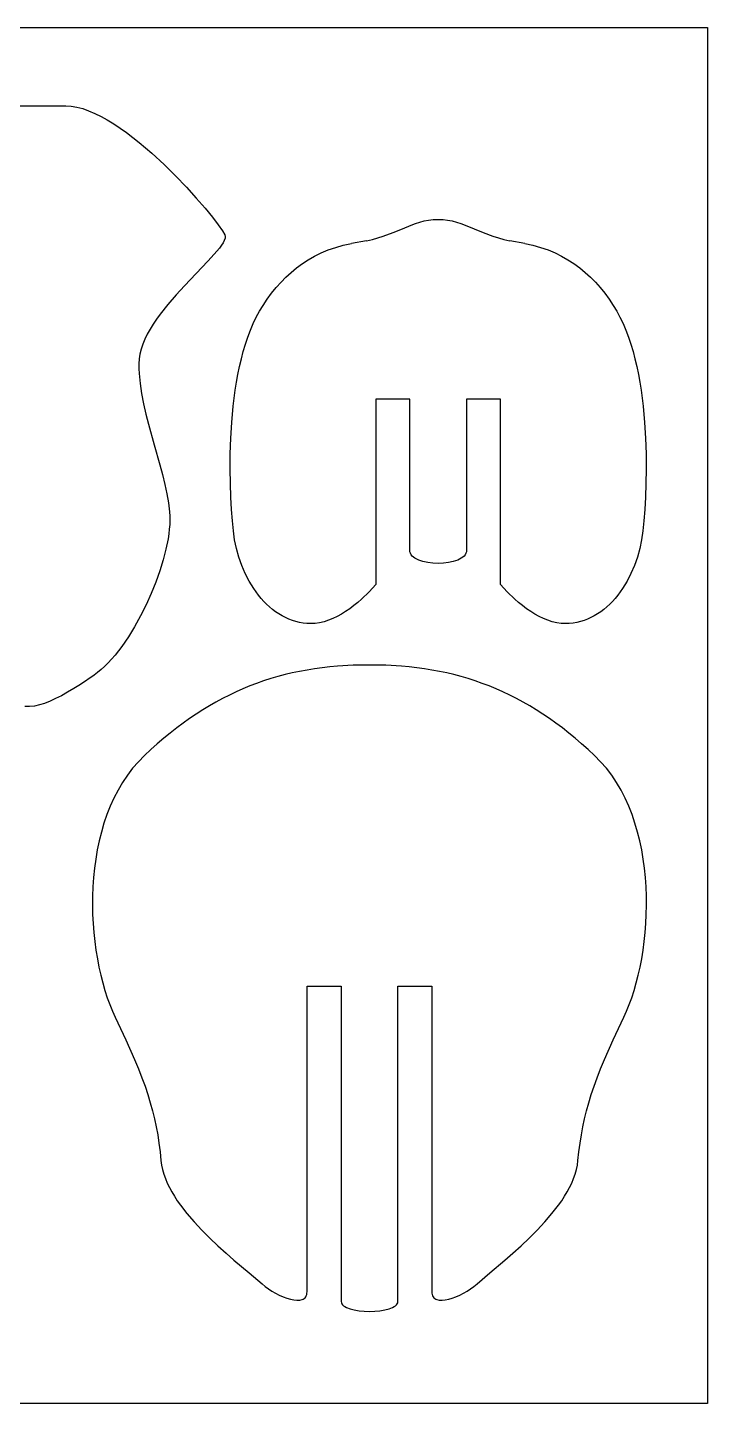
# Model space of a CAD drawing. Extents: x -1907 to 1907, y -3764 to 3764.
# Drawn here: x 1187 to 1907, y 2307 to 3764 of the extents above; entities that cross this region are included whole.
import ezdxf

# ---------------------------------------------------------------- set-up
doc = ezdxf.new("R2010")
doc.units = 0
doc.header["$MEASUREMENT"] = 0
doc.layers.get('0').update_dxf_attribs({"linetype": 'CONTINUOUS'})

msp = doc.modelspace()

# ---------------------------------------------------------------- linework, layer by layer
for p, q in [((-1907, 3764.3), (1907, 3764.3)), ((1907, 3764.3), (1907, 2306.6)), ((879, 3681.3), (1227.4, 3681.3)), ((1227.4, 3681.3), (1233.2, 3680.9)), ((1233.2, 3680.9), (1239.1, 3679.9)), ((1239.1, 3679.9), (1245.3, 3678.3)), ((1245.3, 3678.3), (1251.6, 3676.1)), ((1251.6, 3676.1), (1258.1, 3673.3)), ((1258.1, 3673.3), (1264.7, 3670.1)), ((1264.7, 3670.1), (1271.3, 3666.4)), ((1271.3, 3666.4), (1278.1, 3662.2)), ((1278.1, 3662.2), (1284.8, 3657.7)), ((1284.8, 3657.7), (1291.6, 3652.9)), ((1291.6, 3652.9), (1298.4, 3647.8)), ((1298.4, 3647.8), (1305.2, 3642.4)), ((1305.2, 3642.4), (1311.9, 3636.8)), ((1311.9, 3636.8), (1318.5, 3631)), ((1318.5, 3631), (1331.4, 3619.1)), ((1331.4, 3619.1), (1343.7, 3607)), ((1343.7, 3607), (1355.2, 3595.1)), ((1355.2, 3595.1), (1365.6, 3583.6)), ((1365.6, 3583.6), (1374.9, 3572.9)), ((1374.9, 3572.9), (1382.7, 3563.3)), ((1382.7, 3563.3), (1388.9, 3555.2)), ((1597.6, 3556.6), (1602.2, 3558)), ((1602.2, 3558), (1606.8, 3559.3)), ((1606.8, 3559.3), (1611.6, 3560.2)), ((1611.6, 3560.2), (1616.6, 3560.8)), ((1616.6, 3560.8), (1621.7, 3561)), ((1621.7, 3561), (1626.9, 3560.8)), ((1626.9, 3560.8), (1631.8, 3560.2)), ((1631.8, 3560.2), (1636.6, 3559.3)), ((1636.6, 3559.3), (1641.3, 3558)), ((1641.3, 3558), (1645.9, 3556.6)), ((1388.9, 3555.2), (1393.4, 3548.9)), ((1393.4, 3548.9), (1395.8, 3544.6)), ((1395.8, 3544.6), (1396.2, 3542.9)), ((1396.2, 3542.9), (1396, 3541)), ((1558, 3541.3), (1563.6, 3543.1)), ((1563.6, 3543.1), (1574.1, 3547)), ((1574.1, 3547), (1583.8, 3551.1)), ((1583.8, 3551.1), (1593, 3554.9)), ((1593, 3554.9), (1597.6, 3556.6)), ((1645.9, 3556.6), (1650.5, 3554.9)), ((1650.5, 3554.9), (1659.7, 3551.1)), ((1659.7, 3551.1), (1669.4, 3547)), ((1669.4, 3547), (1679.8, 3543.1)), ((1679.8, 3543.1), (1685.5, 3541.3)), ((1390.1, 3530.6), (1384.6, 3524)), ((1392.2, 3533.6), (1390.1, 3530.6)), ((1394, 3536.3), (1392.2, 3533.6)), ((1395.2, 3538.8), (1394, 3536.3)), ((1396, 3541), (1395.2, 3538.8)), ((1498, 3525.5), (1505.4, 3528.6)), ((1505.4, 3528.6), (1513.2, 3531.3)), ((1513.2, 3531.3), (1521.3, 3533.6)), ((1521.3, 3533.6), (1530, 3535.5)), ((1545.7, 3538.2), (1530, 3535.5)), ((1545.7, 3538.2), (1552.1, 3539.7)), ((1552.1, 3539.7), (1558, 3541.3)), ((1685.5, 3541.3), (1691.4, 3539.7)), ((1691.4, 3539.7), (1697.7, 3538.2)), ((1713.5, 3535.5), (1697.7, 3538.2)), ((1713.5, 3535.5), (1722.1, 3533.6)), ((1722.1, 3533.6), (1730.3, 3531.3)), ((1730.3, 3531.3), (1738.1, 3528.6)), ((1738.1, 3528.6), (1745.5, 3525.5)), ((1353, 3490.6), (1377.9, 3516.7)), ((1384.6, 3524), (1377.9, 3516.7)), ((1471.8, 3509.7), (1477.9, 3514.2)), ((1477.9, 3514.2), (1484.2, 3518.3)), ((1484.2, 3518.3), (1490.9, 3522.1)), ((1490.9, 3522.1), (1498, 3525.5)), ((1745.5, 3525.5), (1752.5, 3522.1)), ((1752.5, 3522.1), (1759.2, 3518.3)), ((1759.2, 3518.3), (1765.6, 3514.2)), ((1765.6, 3514.2), (1771.7, 3509.7)), ((1455.3, 3494.5), (1460.5, 3499.9)), ((1460.5, 3499.9), (1466, 3504.9)), ((1466, 3504.9), (1471.8, 3509.7)), ((1771.7, 3509.7), (1777.4, 3504.9)), ((1777.4, 3504.9), (1783, 3499.9)), ((1783, 3499.9), (1788.2, 3494.5)), ((1353, 3490.6), (1344.1, 3481)), ((1445.4, 3482.8), (1450.2, 3488.7)), ((1450.2, 3488.7), (1455.3, 3494.5)), ((1788.2, 3494.5), (1793.2, 3488.7)), ((1793.2, 3488.7), (1798.1, 3482.8)), ((1335.4, 3470.9), (1327.3, 3460.6)), ((1344.1, 3481), (1335.4, 3470.9)), ((1432.6, 3463.8), (1436.4, 3469.9)), ((1436.4, 3469.9), (1440.8, 3476.5)), ((1440.8, 3476.5), (1445.4, 3482.8)), ((1798.1, 3482.8), (1802.7, 3476.5)), ((1802.7, 3476.5), (1807.1, 3469.9)), ((1807.1, 3469.9), (1810.9, 3463.8)), ((1323.5, 3455.4), (1319.9, 3450.1)), ((1327.3, 3460.6), (1323.5, 3455.4)), ((1425.9, 3450.6), (1429.1, 3457.4)), ((1429.1, 3457.4), (1432.6, 3463.8)), ((1810.9, 3463.8), (1814.3, 3457.4)), ((1814.3, 3457.4), (1817.6, 3450.6)), ((1316.7, 3444.8), (1313.7, 3439.5)), ((1319.9, 3450.1), (1316.7, 3444.8)), ((1420.2, 3436.3), (1422.9, 3443.6)), ((1422.9, 3443.6), (1425.9, 3450.6)), ((1817.6, 3450.6), (1820.5, 3443.6)), ((1820.5, 3443.6), (1823.3, 3436.3)), ((1308.9, 3428.9), (1307.1, 3423.6)), ((1311.1, 3434.2), (1308.9, 3428.9)), ((1313.7, 3439.5), (1311.1, 3434.2)), ((1415.4, 3421.1), (1417.7, 3428.8)), ((1417.7, 3428.8), (1420.2, 3436.3)), ((1823.3, 3436.3), (1825.8, 3428.8)), ((1825.8, 3428.8), (1828.1, 3421.1)), ((1305, 3413.1), (1304.7, 3408)), ((1305.8, 3418.3), (1305, 3413.1)), ((1307.1, 3423.6), (1305.8, 3418.3)), ((1411.4, 3405.1), (1413.3, 3413.1)), ((1413.3, 3413.1), (1415.4, 3421.1)), ((1828.1, 3421.1), (1830.2, 3413.1)), ((1830.2, 3413.1), (1832.1, 3405.1)), ((1304.7, 3408), (1304.8, 3402.8)), ((1304.8, 3402.8), (1305, 3397.6)), ((1305, 3397.6), (1306.1, 3387.1)), ((1408.2, 3388.5), (1409.7, 3396.8)), ((1409.7, 3396.8), (1411.4, 3405.1)), ((1832.1, 3405.1), (1833.8, 3396.8)), ((1833.8, 3396.8), (1835.3, 3388.5)), ((1306.1, 3387.1), (1307.7, 3376.4)), ((1406.8, 3380.1), (1408.2, 3388.5)), ((1835.3, 3388.5), (1836.6, 3380.1)), ((1307.7, 3376.4), (1309.8, 3365.6)), ((1404.7, 3363.1), (1406.8, 3380.1)), ((1555.6, 3370.7), (1555.6, 3174.2)), ((1591.7, 3370.7), (1555.6, 3370.7)), ((1591.7, 3210.6), (1591.7, 3370.7)), ((1651.8, 3370.7), (1651.8, 3210.6)), ((1687.8, 3370.7), (1651.8, 3370.7)), ((1687.8, 3174.2), (1687.8, 3370.7)), ((1836.6, 3380.1), (1838.8, 3363.1)), ((1309.8, 3365.6), (1312.3, 3354.8)), ((1312.3, 3354.8), (1315.1, 3343.9)), ((1403.1, 3346), (1404.7, 3363.1)), ((1838.8, 3363.1), (1840.4, 3346)), ((1315.1, 3343.9), (1321.1, 3322.3)), ((1402.1, 3329.1), (1403.1, 3346)), ((1840.4, 3346), (1841.4, 3329.1)), ((1401.6, 3312.5), (1402.1, 3329.1)), ((1841.4, 3329.1), (1841.9, 3312.5)), ((1321.1, 3322.3), (1327.1, 3301)), ((1401.5, 3296.5), (1401.6, 3312.5)), ((1841.9, 3312.5), (1842, 3296.5)), ((1327.1, 3301), (1329.9, 3290.6)), ((1401.7, 3281.1), (1401.5, 3296.5)), ((1842, 3296.5), (1841.8, 3281.1)), ((1329.9, 3290.6), (1332.4, 3280.3)), ((1332.4, 3280.3), (1334.4, 3270.3)), ((1402.2, 3266.8), (1401.7, 3281.1)), ((1841.8, 3281.1), (1841.2, 3266.8)), ((1334.4, 3270.3), (1336.1, 3260.6)), ((1403, 3253.5), (1402.2, 3266.8)), ((1841.2, 3266.8), (1840.5, 3253.5)), ((1336.1, 3260.6), (1337.1, 3251.2)), ((1337.1, 3251.2), (1337.4, 3246.6)), ((1403.9, 3241.6), (1403, 3253.5)), ((1840.5, 3253.5), (1839.6, 3241.6)), ((1337.4, 3237.6), (1337, 3232.8)), ((1337.4, 3246.6), (1337.5, 3242.1)), ((1337.5, 3242.1), (1337.4, 3237.6)), ((1404.9, 3231.2), (1403.9, 3241.6)), ((1839.6, 3241.6), (1838.6, 3231.2)), ((1335.7, 3222.6), (1333.5, 3211.8)), ((1336.5, 3227.8), (1335.7, 3222.6)), ((1337, 3232.8), (1336.5, 3227.8)), ((1406.2, 3221.7), (1404.9, 3231.2)), ((1408.2, 3212.3), (1406.2, 3221.7)), ((1837.2, 3221.7), (1835.3, 3212.3)), ((1838.6, 3231.2), (1837.2, 3221.7)), ((1333.5, 3211.8), (1330.6, 3200.4)), ((1410.7, 3203.2), (1408.2, 3212.3)), ((1591.9, 3208.9), (1591.7, 3210.6)), ((1592.4, 3207.3), (1591.9, 3208.9)), ((1593.2, 3205.8), (1592.4, 3207.3)), ((1651.1, 3207.3), (1650.3, 3205.8)), ((1651.6, 3208.9), (1651.1, 3207.3)), ((1651.8, 3210.6), (1651.6, 3208.9)), ((1835.3, 3212.3), (1832.7, 3203.2)), ((1330.6, 3200.4), (1327, 3188.6)), ((1413.9, 3194.3), (1410.7, 3203.2)), ((1417.5, 3185.8), (1413.9, 3194.3)), ((1594.3, 3204.4), (1593.2, 3205.8)), ((1595.6, 3203.2), (1594.3, 3204.4)), ((1597.2, 3202), (1595.6, 3203.2)), ((1599.1, 3200.9), (1597.2, 3202)), ((1601.1, 3200), (1599.1, 3200.9)), ((1605.6, 3198.5), (1601.1, 3200)), ((1610.7, 3197.4), (1605.6, 3198.5)), ((1616.1, 3196.7), (1610.7, 3197.4)), ((1621.7, 3196.5), (1616.1, 3196.7)), ((1627.3, 3196.7), (1621.7, 3196.5)), ((1632.8, 3197.4), (1627.3, 3196.7)), ((1637.8, 3198.5), (1632.8, 3197.4)), ((1642.4, 3200), (1637.8, 3198.5)), ((1644.4, 3200.9), (1642.4, 3200)), ((1646.2, 3202), (1644.4, 3200.9)), ((1647.8, 3203.2), (1646.2, 3202)), ((1649.2, 3204.4), (1647.8, 3203.2)), ((1650.3, 3205.8), (1649.2, 3204.4)), ((1829.6, 3194.3), (1825.9, 3185.8)), ((1832.7, 3203.2), (1829.6, 3194.3)), ((1327, 3188.6), (1322.7, 3176.6)), ((1421.7, 3177.6), (1417.5, 3185.8)), ((1426.4, 3170), (1421.7, 3177.6)), ((1821.8, 3177.6), (1817.1, 3170)), ((1825.9, 3185.8), (1821.8, 3177.6)), ((1317.8, 3164.6), (1312.4, 3152.6)), ((1322.7, 3176.6), (1317.8, 3164.6)), ((1431.5, 3162.9), (1426.4, 3170)), ((1548.5, 3166.4), (1540.7, 3158.8)), ((1555.6, 3174.2), (1548.5, 3166.4)), ((1695, 3166.4), (1687.8, 3174.2)), ((1702.8, 3158.8), (1695, 3166.4)), ((1817.1, 3170), (1811.9, 3162.9)), ((1312.4, 3152.6), (1306.6, 3140.9)), ((1434.3, 3159.5), (1431.5, 3162.9)), ((1437.1, 3156.3), (1434.3, 3159.5)), ((1440.1, 3153.3), (1437.1, 3156.3)), ((1443.2, 3150.5), (1440.1, 3153.3)), ((1446.3, 3147.8), (1443.2, 3150.5)), ((1528.1, 3148.6), (1523.7, 3145.6)), ((1532.4, 3151.8), (1528.1, 3148.6)), ((1536.6, 3155.3), (1532.4, 3151.8)), ((1540.7, 3158.8), (1536.6, 3155.3)), ((1706.9, 3155.3), (1702.8, 3158.8)), ((1711.1, 3151.8), (1706.9, 3155.3)), ((1715.4, 3148.6), (1711.1, 3151.8)), ((1719.8, 3145.6), (1715.4, 3148.6)), ((1800.3, 3150.5), (1797.1, 3147.8)), ((1803.4, 3153.3), (1800.3, 3150.5)), ((1806.3, 3156.3), (1803.4, 3153.3)), ((1809.2, 3159.5), (1806.3, 3156.3)), ((1811.9, 3162.9), (1809.2, 3159.5)), ((1306.6, 3140.9), (1300.3, 3129.5)), ((1449.6, 3145.4), (1446.3, 3147.8)), ((1453, 3143.1), (1449.6, 3145.4)), ((1456.4, 3141), (1453, 3143.1)), ((1459.9, 3139.1), (1456.4, 3141)), ((1463.6, 3137.5), (1459.9, 3139.1)), ((1467.3, 3136.1), (1463.6, 3137.5)), ((1471, 3134.9), (1467.3, 3136.1)), ((1474.9, 3134), (1471, 3134.9)), ((1478.8, 3133.4), (1474.9, 3134)), ((1500.9, 3134.8), (1496.2, 3133.7)), ((1505.5, 3136.3), (1500.9, 3134.8)), ((1510.1, 3138.2), (1505.5, 3136.3)), ((1514.7, 3140.4), (1510.1, 3138.2)), ((1519.2, 3142.8), (1514.7, 3140.4)), ((1523.7, 3145.6), (1519.2, 3142.8)), ((1724.2, 3142.8), (1719.8, 3145.6)), ((1728.8, 3140.4), (1724.2, 3142.8)), ((1733.3, 3138.2), (1728.8, 3140.4)), ((1738, 3136.3), (1733.3, 3138.2)), ((1742.6, 3134.8), (1738, 3136.3)), ((1747.3, 3133.7), (1742.6, 3134.8)), ((1768.6, 3134), (1764.6, 3133.4)), ((1772.4, 3134.9), (1768.6, 3134)), ((1776.2, 3136.1), (1772.4, 3134.9)), ((1779.9, 3137.5), (1776.2, 3136.1)), ((1783.5, 3139.1), (1779.9, 3137.5)), ((1787.1, 3141), (1783.5, 3139.1)), ((1790.5, 3143.1), (1787.1, 3141)), ((1793.9, 3145.4), (1790.5, 3143.1)), ((1797.1, 3147.8), (1793.9, 3145.4)), ((1300.3, 3129.5), (1293.7, 3118.7)), ((1482.8, 3132.9), (1478.8, 3133.4)), ((1486.9, 3132.8), (1482.8, 3132.9)), ((1491.5, 3133), (1486.9, 3132.8)), ((1496.2, 3133.7), (1491.5, 3133)), ((1751.9, 3133), (1747.3, 3133.7)), ((1756.6, 3132.8), (1751.9, 3133)), ((1760.6, 3132.9), (1756.6, 3132.8)), ((1764.6, 3133.4), (1760.6, 3132.9)), ((1286.7, 3108.6), (1283.2, 3103.9)), ((1293.7, 3118.7), (1286.7, 3108.6)), ((1272.3, 3091.1), (1268.5, 3087.4)), ((1275.9, 3095.1), (1272.3, 3091.1)), ((1279.6, 3099.4), (1275.9, 3095.1)), ((1283.2, 3103.9), (1279.6, 3099.4)), ((1257.3, 3078.1), (1242.8, 3068.4)), ((1261.1, 3080.9), (1257.3, 3078.1)), ((1264.8, 3084), (1261.1, 3080.9)), ((1268.5, 3087.4), (1264.8, 3084)), ((1451.9, 3076.7), (1444.4, 3074.5)), ((1459.6, 3078.7), (1451.9, 3076.7)), ((1467.2, 3080.5), (1459.6, 3078.7)), ((1475, 3082.1), (1467.2, 3080.5)), ((1482.9, 3083.6), (1475, 3082.1)), ((1490.8, 3084.9), (1482.9, 3083.6)), ((1498.8, 3086), (1490.8, 3084.9)), ((1506.9, 3086.9), (1498.8, 3086)), ((1515.1, 3087.6), (1506.9, 3086.9)), ((1531.9, 3088.6), (1515.1, 3087.6)), ((1549, 3088.9), (1531.9, 3088.6)), ((1566.2, 3088.6), (1549, 3088.9)), ((1582.9, 3087.6), (1566.2, 3088.6)), ((1591.1, 3086.9), (1582.9, 3087.6)), ((1599.2, 3086), (1591.1, 3086.9)), ((1607.3, 3084.9), (1599.2, 3086)), ((1615.2, 3083.6), (1607.3, 3084.9)), ((1623.1, 3082.1), (1615.2, 3083.6)), ((1630.8, 3080.5), (1623.1, 3082.1)), ((1638.5, 3078.7), (1630.8, 3080.5)), ((1646.1, 3076.7), (1638.5, 3078.7)), ((1653.6, 3074.5), (1646.1, 3076.7)), ((1235.9, 3064.1), (1229.2, 3060.1)), ((1242.8, 3068.4), (1235.9, 3064.1)), ((1414.9, 3063.7), (1407.7, 3060.5)), ((1422.2, 3066.7), (1414.9, 3063.7)), ((1429.5, 3069.5), (1422.2, 3066.7)), ((1436.9, 3072.1), (1429.5, 3069.5)), ((1444.4, 3074.5), (1436.9, 3072.1)), ((1661.1, 3072.1), (1653.6, 3074.5)), ((1668.5, 3069.5), (1661.1, 3072.1)), ((1675.8, 3066.7), (1668.5, 3069.5)), ((1683.1, 3063.7), (1675.8, 3066.7)), ((1690.3, 3060.5), (1683.1, 3063.7)), ((1199.4, 3046.6), (1194.1, 3045.5)), ((1204.9, 3048.3), (1199.4, 3046.6)), ((1210.7, 3050.5), (1204.9, 3048.3)), ((1216.6, 3053.3), (1210.7, 3050.5)), ((1222.8, 3056.4), (1216.6, 3053.3)), ((1229.2, 3060.1), (1222.8, 3056.4)), ((1386.4, 3049.7), (1379.4, 3045.7)), ((1393.4, 3053.5), (1386.4, 3049.7)), ((1400.6, 3057.1), (1393.4, 3053.5)), ((1407.7, 3060.5), (1400.6, 3057.1)), ((1697.5, 3057.1), (1690.3, 3060.5)), ((1704.6, 3053.5), (1697.5, 3057.1)), ((1711.7, 3049.7), (1704.6, 3053.5)), ((1718.7, 3045.7), (1711.7, 3049.7)), ((1188.9, 3045), (1184, 3045.1)), ((1194.1, 3045.5), (1188.9, 3045)), ((1358.5, 3032.3), (1351.6, 3027.4)), ((1365.4, 3037), (1358.5, 3032.3)), ((1372.4, 3041.4), (1365.4, 3037)), ((1379.4, 3045.7), (1372.4, 3041.4)), ((1725.7, 3041.4), (1718.7, 3045.7)), ((1732.6, 3037), (1725.7, 3041.4)), ((1739.5, 3032.3), (1732.6, 3037)), ((1746.4, 3027.4), (1739.5, 3032.3)), ((1344.8, 3022.3), (1337.9, 3016.9)), ((1351.6, 3027.4), (1344.8, 3022.3)), ((1753.3, 3022.3), (1746.4, 3027.4)), ((1760.1, 3016.9), (1753.3, 3022.3)), ((1324.3, 3005.5), (1317.6, 2999.4)), ((1331.1, 3011.3), (1324.3, 3005.5)), ((1337.9, 3016.9), (1331.1, 3011.3)), ((1766.9, 3011.3), (1760.1, 3016.9)), ((1773.7, 3005.5), (1766.9, 3011.3)), ((1780.5, 2999.4), (1773.7, 3005.5)), ((1310.8, 2993.2), (1304.3, 2986.5)), ((1317.6, 2999.4), (1310.8, 2993.2)), ((1787.3, 2993.2), (1780.5, 2999.4)), ((1793.8, 2986.5), (1787.3, 2993.2)), ((1298.2, 2979.5), (1292.6, 2972.1)), ((1304.3, 2986.5), (1298.2, 2979.5)), ((1799.9, 2979.5), (1793.8, 2986.5)), ((1805.5, 2972.1), (1799.9, 2979.5)), ((1287.4, 2964.3), (1282.7, 2956.3)), ((1292.6, 2972.1), (1287.4, 2964.3)), ((1810.6, 2964.3), (1805.5, 2972.1)), ((1815.4, 2956.3), (1810.6, 2964.3)), ((1278.4, 2947.9), (1274.5, 2939.3)), ((1282.7, 2956.3), (1278.4, 2947.9)), ((1819.7, 2947.9), (1815.4, 2956.3)), ((1823.6, 2939.3), (1819.7, 2947.9)), ((1270.9, 2930.4), (1267.8, 2921.3)), ((1274.5, 2939.3), (1270.9, 2930.4)), ((1827.1, 2930.4), (1823.6, 2939.3)), ((1830.2, 2921.3), (1827.1, 2930.4)), ((1267.8, 2921.3), (1265.1, 2912)), ((1833, 2912), (1830.2, 2921.3)), ((1262.7, 2902.6), (1260.7, 2893)), ((1265.1, 2912), (1262.7, 2902.6)), ((1835.3, 2902.6), (1833, 2912)), ((1837.3, 2893), (1835.3, 2902.6)), ((1260.7, 2893), (1259.1, 2883.4)), ((1839, 2883.4), (1837.3, 2893)), ((1257.7, 2873.6), (1256.7, 2863.8)), ((1259.1, 2883.4), (1257.7, 2873.6)), ((1840.3, 2873.6), (1839, 2883.4)), ((1841.3, 2863.8), (1840.3, 2873.6)), ((1256.7, 2863.8), (1256.1, 2854)), ((1842, 2854), (1841.3, 2863.8)), ((1255.7, 2844.2), (1255.6, 2834.4)), ((1256.1, 2854), (1255.7, 2844.2)), ((1842.4, 2844.2), (1842, 2854)), ((1842.5, 2834.4), (1842.4, 2844.2)), ((1255.6, 2834.4), (1255.8, 2824.6)), ((1842.2, 2824.6), (1842.5, 2834.4)), ((1255.8, 2824.6), (1256.3, 2815)), ((1256.3, 2815), (1257, 2805.5)), ((1841, 2805.5), (1841.8, 2815)), ((1841.8, 2815), (1842.2, 2824.6)), ((1257, 2805.5), (1258, 2796.1)), ((1840, 2796.1), (1841, 2805.5)), ((1258, 2796.1), (1259.3, 2786.8)), ((1259.3, 2786.8), (1260.8, 2777.8)), ((1837.3, 2777.8), (1838.8, 2786.8)), ((1838.8, 2786.8), (1840, 2796.1)), ((1260.8, 2777.8), (1262.5, 2769)), ((1835.6, 2769), (1837.3, 2777.8)), ((1262.5, 2769), (1264.4, 2760.4)), ((1264.4, 2760.4), (1266.5, 2752.1)), ((1831.6, 2752.1), (1833.7, 2760.4)), ((1833.7, 2760.4), (1835.6, 2769)), ((1266.5, 2752.1), (1268.8, 2744.1)), ((1268.8, 2744.1), (1271.3, 2736.5)), ((1482.9, 2425), (1482.9, 2748.7)), ((1482.9, 2748.7), (1519, 2748.7)), ((1519, 2748.7), (1519, 2414.7)), ((1579.1, 2748.7), (1615.1, 2748.7)), ((1579.1, 2414.7), (1579.1, 2748.7)), ((1615.1, 2748.7), (1615.1, 2425)), ((1826.8, 2736.5), (1829.3, 2744.1)), ((1829.3, 2744.1), (1831.6, 2752.1)), ((1271.3, 2736.5), (1273.9, 2729.2)), ((1273.9, 2729.2), (1276.7, 2722.2)), ((1821.3, 2722.2), (1824.1, 2729.2)), ((1824.1, 2729.2), (1826.8, 2736.5)), ((1276.7, 2722.2), (1279.7, 2715.7)), ((1279.7, 2715.7), (1290.9, 2692)), ((1807.2, 2692), (1818.4, 2715.7)), ((1818.4, 2715.7), (1821.3, 2722.2)), ((1290.9, 2692), (1300.2, 2670.9)), ((1797.8, 2670.9), (1807.2, 2692)), ((1300.2, 2670.9), (1304.3, 2661)), ((1793.8, 2661), (1797.8, 2670.9)), ((1304.3, 2661), (1307.9, 2651.6)), ((1790.1, 2651.6), (1793.8, 2661)), ((1307.9, 2651.6), (1311.3, 2642.6)), ((1311.3, 2642.6), (1314.2, 2633.8)), ((1783.8, 2633.8), (1786.8, 2642.6)), ((1786.8, 2642.6), (1790.1, 2651.6)), ((1314.2, 2633.8), (1316.9, 2625.2)), ((1316.9, 2625.2), (1319.2, 2616.7)), ((1778.9, 2616.7), (1781.2, 2625.2)), ((1781.2, 2625.2), (1783.8, 2633.8)), ((1319.2, 2616.7), (1321.3, 2608.2)), ((1776.8, 2608.2), (1778.9, 2616.7)), ((1321.3, 2608.2), (1323.1, 2599.7)), ((1323.1, 2599.7), (1324.7, 2591.2)), ((1773.4, 2591.2), (1775, 2599.7)), ((1775, 2599.7), (1776.8, 2608.2)), ((1324.7, 2591.2), (1326, 2582.4)), ((1326, 2582.4), (1327.2, 2573.3)), ((1770.9, 2573.3), (1772, 2582.4)), ((1772, 2582.4), (1773.4, 2591.2)), ((1327.2, 2573.3), (1328.2, 2564)), ((1769.8, 2564), (1770.9, 2573.3)), ((1328.2, 2564), (1328.9, 2559.2)), ((1328.9, 2559.2), (1329.9, 2554.4)), ((1329.9, 2554.4), (1331.2, 2549.6)), ((1766.8, 2549.6), (1768.2, 2554.4)), ((1768.2, 2554.4), (1769.2, 2559.2)), ((1769.2, 2559.2), (1769.8, 2564)), ((1331.2, 2549.6), (1332.9, 2544.9)), ((1332.9, 2544.9), (1334.9, 2540.1)), ((1334.9, 2540.1), (1337.2, 2535.4)), ((1760.9, 2535.4), (1763.2, 2540.1)), ((1763.2, 2540.1), (1765.1, 2544.9)), ((1765.1, 2544.9), (1766.8, 2549.6)), ((1337.2, 2535.4), (1339.7, 2530.7)), ((1339.7, 2530.7), (1342.5, 2526.1)), ((1342.5, 2526.1), (1345.5, 2521.4)), ((1752.6, 2521.4), (1755.6, 2526.1)), ((1755.6, 2526.1), (1758.4, 2530.7)), ((1758.4, 2530.7), (1760.9, 2535.4)), ((1345.5, 2521.4), (1348.7, 2516.8)), ((1348.7, 2516.8), (1355.7, 2507.8)), ((1355.7, 2507.8), (1363.3, 2498.9)), ((1734.7, 2498.9), (1742.3, 2507.8)), ((1742.3, 2507.8), (1749.3, 2516.8)), ((1749.3, 2516.8), (1752.6, 2521.4)), ((1363.3, 2498.9), (1371.4, 2490.3)), ((1726.6, 2490.3), (1734.7, 2498.9)), ((1371.4, 2490.3), (1379.9, 2481.9)), ((1379.9, 2481.9), (1388.4, 2473.8)), ((1709.6, 2473.8), (1718.2, 2481.9)), ((1718.2, 2481.9), (1726.6, 2490.3)), ((1388.4, 2473.8), (1397.1, 2466)), ((1397.1, 2466), (1405.5, 2458.6)), ((1692.5, 2458.6), (1701, 2466)), ((1701, 2466), (1709.6, 2473.8)), ((1405.5, 2458.6), (1421.5, 2445.1)), ((1676.5, 2445.1), (1692.5, 2458.6)), ((1421.5, 2445.1), (1435.2, 2433.3)), ((1662.9, 2433.3), (1676.5, 2445.1)), ((1435.2, 2433.3), (1438.4, 2430.7)), ((1438.4, 2430.7), (1441.9, 2428.1)), ((1441.9, 2428.1), (1445.7, 2425.7)), ((1445.7, 2425.7), (1449.5, 2423.4)), ((1449.5, 2423.4), (1453.5, 2421.4)), ((1453.5, 2421.4), (1457.5, 2419.7)), ((1457.5, 2419.7), (1461.4, 2418.2)), ((1481.5, 2419.6), (1482.1, 2420.7)), ((1482.1, 2420.7), (1482.6, 2422)), ((1482.6, 2422), (1482.8, 2423.4)), ((1482.8, 2423.4), (1482.9, 2425)), ((1615.1, 2425), (1615.2, 2423.4)), ((1615.2, 2423.4), (1615.5, 2422)), ((1615.5, 2422), (1615.9, 2420.7)), ((1615.9, 2420.7), (1616.5, 2419.6)), ((1636.7, 2418.2), (1640.6, 2419.7)), ((1640.6, 2419.7), (1644.6, 2421.4)), ((1644.6, 2421.4), (1648.5, 2423.4)), ((1648.5, 2423.4), (1652.4, 2425.7)), ((1652.4, 2425.7), (1656.1, 2428.1)), ((1656.1, 2428.1), (1659.6, 2430.7)), ((1659.6, 2430.7), (1662.9, 2433.3)), ((1461.4, 2418.2), (1465.2, 2417.1)), ((1465.2, 2417.1), (1468.8, 2416.3)), ((1468.8, 2416.3), (1472.1, 2416)), ((1472.1, 2416), (1475.1, 2416.1)), ((1475.1, 2416.1), (1477.8, 2416.7)), ((1477.8, 2416.7), (1478.9, 2417.3)), ((1478.9, 2417.3), (1479.9, 2417.9)), ((1479.9, 2417.9), (1480.8, 2418.7)), ((1480.8, 2418.7), (1481.5, 2419.6)), ((1519, 2414.7), (1519.2, 2413.4)), ((1519.2, 2413.4), (1519.7, 2412.3)), ((1519.7, 2412.3), (1520.5, 2411.2)), ((1520.5, 2411.2), (1521.6, 2410.1)), ((1521.6, 2410.1), (1522.9, 2409.2)), ((1522.9, 2409.2), (1524.5, 2408.3)), ((1524.5, 2408.3), (1528.4, 2406.9)), ((1528.4, 2406.9), (1532.9, 2405.7)), ((1532.9, 2405.7), (1538, 2404.9)), ((1560.1, 2404.9), (1565.1, 2405.7)), ((1565.1, 2405.7), (1569.7, 2406.9)), ((1569.7, 2406.9), (1573.5, 2408.3)), ((1573.5, 2408.3), (1575.1, 2409.2)), ((1575.1, 2409.2), (1576.5, 2410.1)), ((1576.5, 2410.1), (1577.6, 2411.2)), ((1577.6, 2411.2), (1578.4, 2412.3)), ((1578.4, 2412.3), (1578.9, 2413.4)), ((1578.9, 2413.4), (1579.1, 2414.7)), ((1616.5, 2419.6), (1617.3, 2418.7)), ((1617.3, 2418.7), (1618.1, 2417.9)), ((1618.1, 2417.9), (1619.2, 2417.3)), ((1619.2, 2417.3), (1620.3, 2416.7)), ((1620.3, 2416.7), (1622.9, 2416.1)), ((1622.9, 2416.1), (1625.9, 2416)), ((1625.9, 2416), (1629.3, 2416.3)), ((1629.3, 2416.3), (1632.9, 2417.1)), ((1632.9, 2417.1), (1636.7, 2418.2)), ((1538, 2404.9), (1543.4, 2404.4)), ((1543.4, 2404.4), (1549, 2404.2)), ((1549, 2404.2), (1554.6, 2404.4)), ((1554.6, 2404.4), (1560.1, 2404.9)), ((1907, 2306.6), (-1907, 2306.6))]:
    msp.add_line(p, q)

doc.saveas('drawing.dxf')
